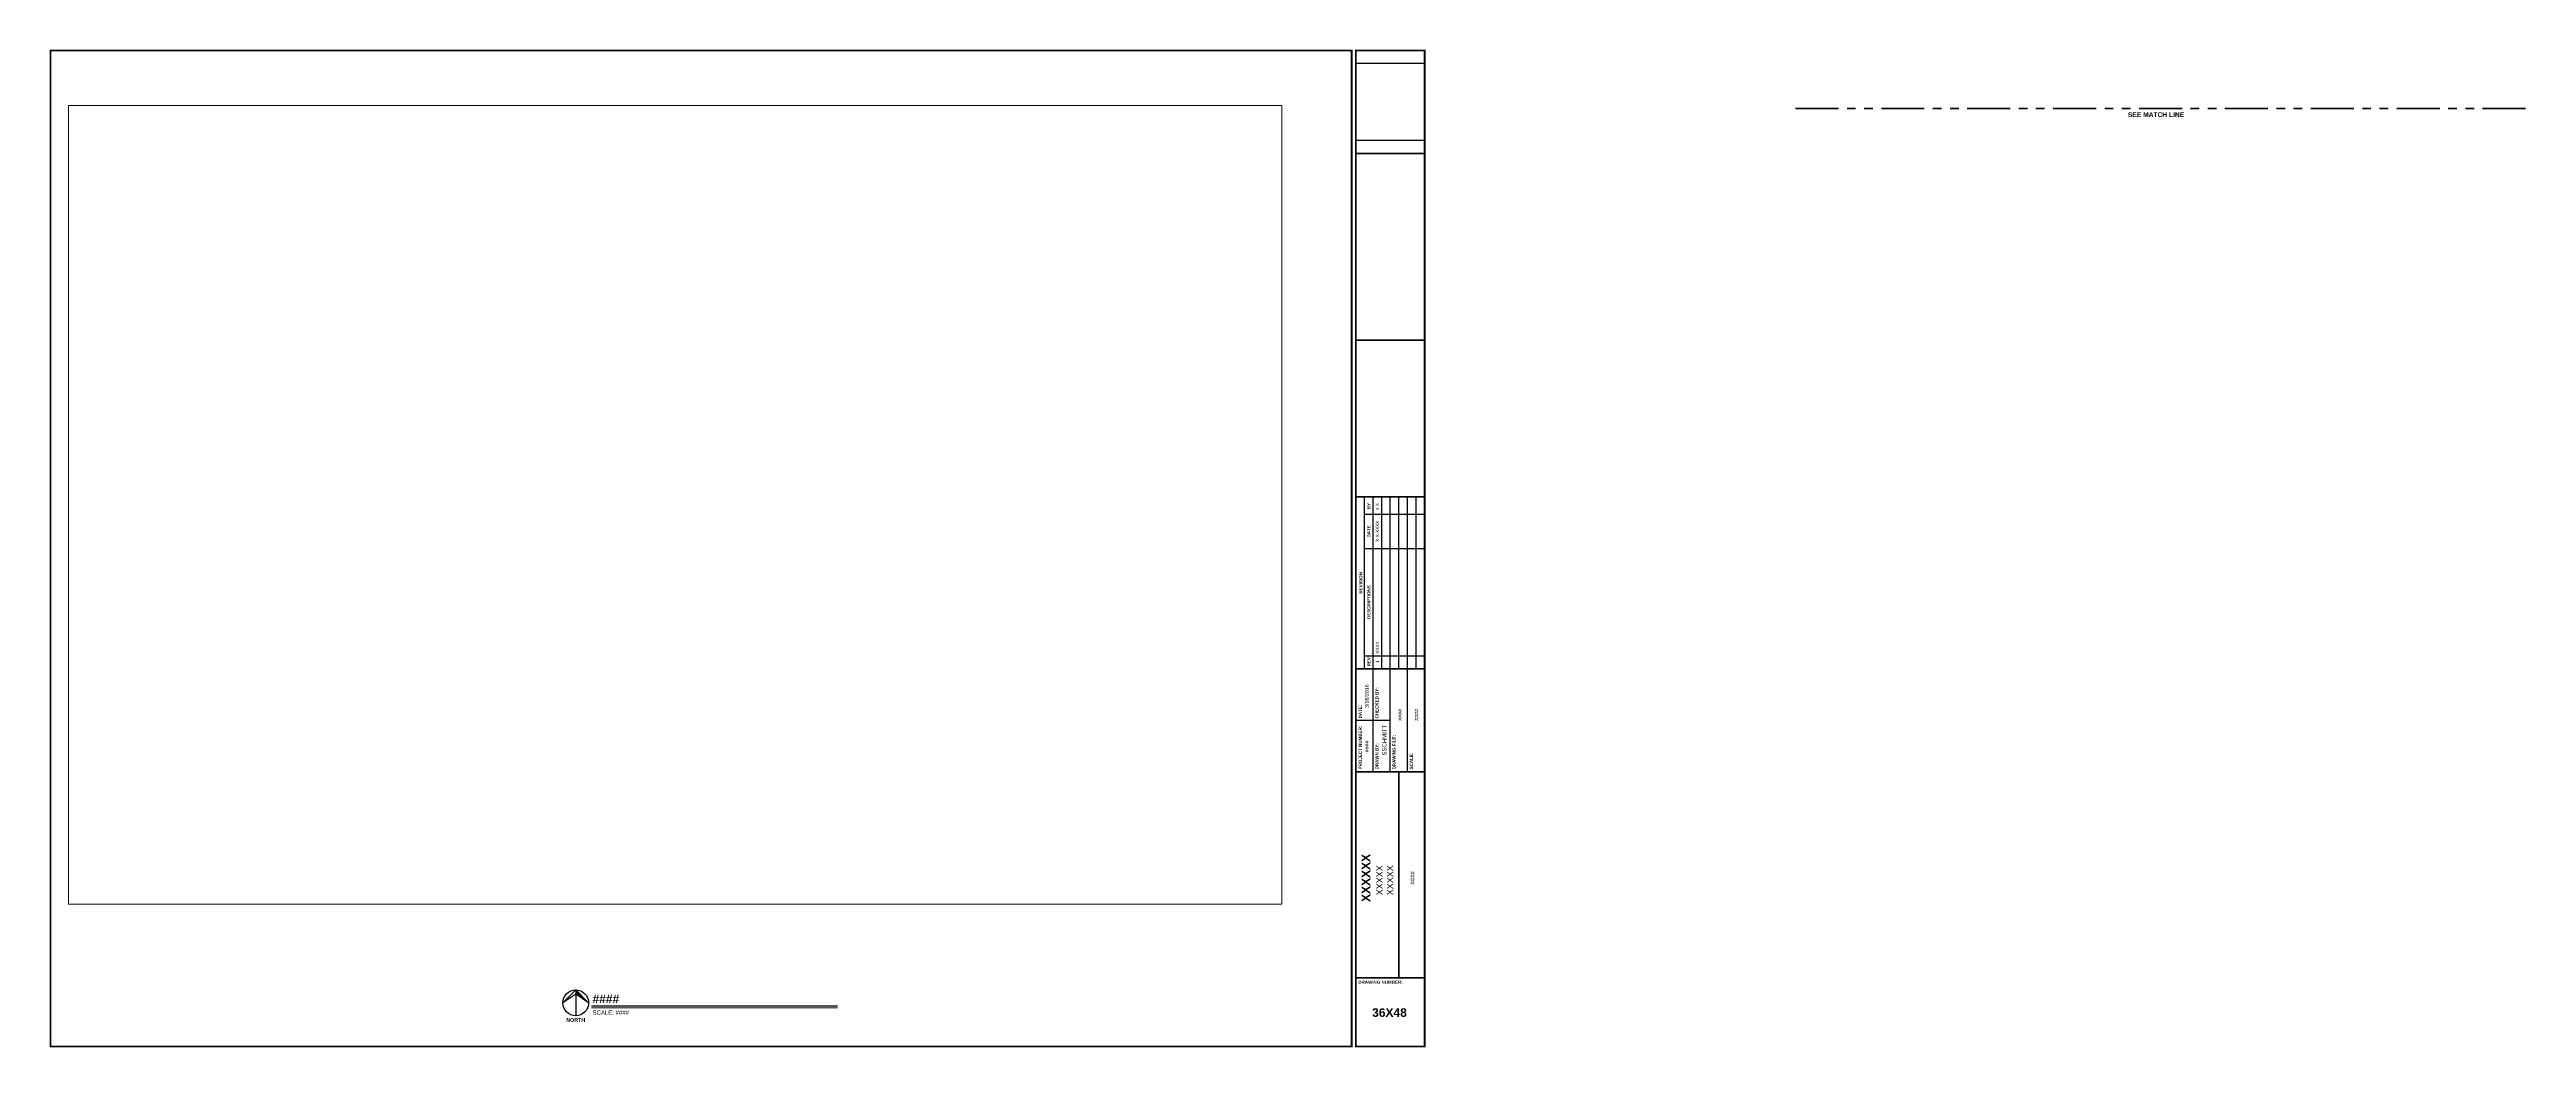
# Paper-space layout '30x42' of a CAD drawing. Header units: inches. Extents: x 1.5 to 73.6, y 0.5 to 29.5.
import ezdxf
from ezdxf.enums import TextEntityAlignment as Align

# ---------------------------------------------------------------- set-up
doc = ezdxf.new("R2010")
doc.units = ezdxf.units.IN
doc.header["$MEASUREMENT"] = 0
doc.linetypes.add('PHANTOM', pattern=[2.5, 1.25, -0.25, 0.25, -0.25, 0.25, -0.25])
for name, color, linetype in [('-x-VPORTS', 250, 'Continuous'), ('Schedule-Note', 7, 'Continuous'), ('X-BORD 30x42$0$Bord-Line', 1, 'Continuous'), ('X-BORD 30x42$0$Bord-Text', 29, 'Continuous'), ('X-BORD 30x42$0$Bord-Text2', 250, 'Continuous')]:
    doc.layers.add(name, color=color, linetype=linetype)
doc.layers.add('CW Match Lines', color=7, linetype='PHANTOM', lineweight=100)
doc.styles.add('1-4 BOLD', font='arialbd.ttf', dxfattribs={"height": 0.25})
doc.styles.add('1-8 REGULAR', font='arial.ttf', dxfattribs={"height": 0.125})
doc.styles.add('10PTB', font='arialbd.ttf', dxfattribs={"height": 0.139})
doc.styles.add('10pti', font='arial.ttf')
doc.styles.add('16PTB', font='arialbd.ttf', dxfattribs={"height": 0.25})
doc.styles.add('8PTB', font='arialbd.ttf', dxfattribs={"height": 0.111})
doc.styles.add('X-BORD 30x42$0$3-32 BOLD', font='arialbd.ttf', dxfattribs={"height": 0.09375})
doc.styles.add('X-BORD 30x42$0$3-32 REGULAR', font='arial.ttf', dxfattribs={"height": 0.09375})
picture_1 = doc.add_image_def('image2.tif', size_in_pixel=(676, 759))

# ---------------------------------------------------------------- blocks, each defined once
blk = doc.blocks.new('werwrwrwr')
at = {"layer": 'X-BORD 30x42$0$Bord-Text', "style": '16PTB'}
blk.add_attdef('LAYOUT', text='', height=0.25, dxfattribs=at).set_placement((1.003, 0.922), align=Align.CENTER)
blk = doc.blocks.new('1231qwqaeq')
at = {"layer": 'X-BORD 30x42$0$Bord-Text', "style": '10pti'}
blk.add_attdef('SHEET_TITLE_001', (-0.319, 3.053), '', height=0.125, rotation=90, dxfattribs=at)
blk = doc.blocks.new('asda')
at = {"layer": 'X-BORD 30x42$0$Bord-Text', "style": '10pti'}
blk.add_attdef('DATE', text='', height=0.111, rotation=90, dxfattribs=at).set_placement((-0.065, 0.74), align=Align.CENTER)
blk = doc.blocks.new('asdasdasdasdq')
at = {"layer": 'X-BORD 30x42$0$Bord-Text', "style": '10pti'}
blk.add_attdef('SUBSET', text='', height=0.111, rotation=90, dxfattribs=at).set_placement((-0.055, 1.495), align=Align.CENTER)
blk = doc.blocks.new('sdasdasdasd')
at = {"layer": 'X-BORD 30x42$0$Bord-Text', "style": '10pti'}
blk.add_attdef('DRAWN', text='', height=0.125, rotation=90, dxfattribs=at).set_placement((-0.036, 0.756), align=Align.CENTER)
blk = doc.blocks.new('North-X')
blk.add_circle((0.375, 0), 0.375)
at = {"style": '8PTB'}
blk.add_text('NORTH', height=0.1112, dxfattribs=at).set_placement((0.375, -0.5), align=Align.MIDDLE)
blk = doc.blocks.new('North Arrow')
blk.add_line((-0.375, 0), (0.375, 0))
for points in [[(0, 0.375), (-0.375, 0), (0, -0.375)], [(0, 0.375), (-0.25, 0), (0, -0.375)]]:
    blk.add_lwpolyline(points)
blk.add_solid([(0, 0.375), (-0.375, 0), (-0.25, 0)])
blk = doc.blocks.new('*U115')
at = {"layer": 'X-BORD 30x42$0$Bord-Text2'}
blk.add_line((-7.161, 0), (0, 0), dxfattribs=at)
at = {"layer": 'X-BORD 30x42$0$Bord-Text2', "lineweight": 0}
blk.add_line((-7.161, -0.062), (0.005, -0.062), dxfattribs=at)
at = {"layer": 'X-BORD 30x42$0$Bord-Text2', "style": '1-8 REGULAR'}
blk.add_text('SCALE:', height=0.125, dxfattribs=at).set_placement((-7.129, -0.261))
at = {"layer": 'X-BORD 30x42$0$Bord-Text2', "style": '1-4 BOLD'}
blk.add_attdef('TITLE3', text='', height=0.25, dxfattribs=at).set_placement((-7.129, 1.078), align=Align.TOP_LEFT)
at = {"layer": 'X-BORD 30x42$0$Bord-Text2'}
for tag, p, height, style in [('TITLE2', (-7.129, 0.453), 0.25, '1-4 BOLD'), ('TITLE1', (-7.129, 0.078), 0.25, '1-4 BOLD'), ('SCALE', (-6.458, -0.261), 0.125, '1-8 REGULAR')]:
    blk.add_attdef(tag, p, '', height=height, dxfattribs=dict(at, style=style))
at = {"layer": 'X-BORD 30x42$0$Bord-Text2', "style": '1-8 REGULAR'}
blk.add_attdef('MEP', text='', height=0.125, dxfattribs=at).set_placement((-0.031, -0.198), align=Align.MIDDLE_RIGHT)

psp = doc.layouts.new('30x42')

# ---------------------------------------------------------------- linework, layer by layer
at = {"layer": 'CW Match Lines'}
psp.add_lwpolyline([(52.293, 27.813), (73.569, 27.813)], dxfattribs=at)
at = {"layer": 'X-BORD 30x42$0$Bord-Line'}
for p, q in [((39.75, 11.5), (39.75, 16.5)), ((39.75, 16), (41.5, 16)), ((40, 8.5), (40, 16.5)), ((40.25, 11.5), (40.25, 16.5)), ((40.5, 8.5), (40.5, 16.5)), ((40.75, 11.5), (40.75, 16.5)), ((41, 8.5), (41, 16.5)), ((41.25, 11.5), (41.25, 16.5)), ((39.75, 15), (41.5, 15)), ((39.75, 11.875), (41.5, 11.875)), ((39.5, 10), (40.5, 10))]:
    psp.add_line(p, q, dxfattribs=at)
at = {"layer": 'X-BORD 30x42$0$Bord-Line', "const_width": 0.05}
for points in [[(1.5, 0.5), (1.5, 29.5), (39.375, 29.5), (39.375, 0.5)], [(39.5, 26.5), (39.5, 29.5), (41.5, 29.5), (41.5, 26.5)], [(39.5, 16.5), (39.5, 26.5), (41.5, 26.5), (41.5, 16.5)], [(39.5, 16.5), (39.5, 21.061), (41.5, 21.061), (41.5, 16.5)], [(39.5, 11.5), (39.5, 16.5), (41.5, 16.5), (41.5, 11.5)], [(39.5, 8.5), (39.5, 11.5), (41.5, 11.5), (41.5, 8.5)], [(39.5, 2.5), (39.5, 8.5), (41.5, 8.5), (41.5, 2.5)], [(40.75, 2.5), (40.75, 8.5), (41.5, 8.5), (41.5, 2.5)], [(39.5, 0.5), (39.5, 2.5), (41.5, 2.5), (41.5, 0.5)]]:
    psp.add_lwpolyline(points, close=True, dxfattribs=at)

# ---------------------------------------------------------------- block references
at = {"layer": 'Schedule-Note'}
ref = psp.add_blockref('asda', (39.936, 9.962), dxfattribs=at)
ref.add_attrib('DATE', '3/18/2016', dxfattribs={"layer": 'X-BORD 30x42$0$Bord-Text2', "height": 0.111, "rotation": 90, "style": '10pti'}).set_placement((39.871, 10.702), align=Align.CENTER)
ref = psp.add_blockref('asdasdasdasdq', (40.898, 8.663), dxfattribs=at)
ref.add_attrib('SUBSET', '####', dxfattribs={"layer": 'X-BORD 30x42$0$Bord-Text2', "height": 0.111, "rotation": 90, "style": '10pti'}).set_placement((40.842, 10.158), align=Align.CENTER)
ref = psp.add_blockref('asdasdasdasdq', (41.374, 8.663), dxfattribs=at)
ref.add_attrib('SUBSET', '####', dxfattribs={"layer": 'X-BORD 30x42$0$Bord-Text2', "height": 0.111, "rotation": 90, "style": '10pti'}).set_placement((41.319, 10.158), align=Align.CENTER)
ref = psp.add_blockref('asda', (39.936, 8.497), dxfattribs=at)
ref.add_attrib('DATE', '####', dxfattribs={"layer": 'X-BORD 30x42$0$Bord-Text2', "height": 0.111, "rotation": 90, "style": '10pti'}).set_placement((39.871, 9.237), align=Align.CENTER)
ref = psp.add_blockref('sdasdasdasd', (40.425, 8.663), dxfattribs=at)
ref.add_attrib('DRAWN', 'SSCHMITT', dxfattribs={"layer": 'X-BORD 30x42$0$Bord-Text2', "height": 0.125, "rotation": 90, "style": '10pti'}).set_placement((40.389, 9.419), align=Align.CENTER)
ref = psp.add_blockref('1231qwqaeq', (41.524, 2.163), dxfattribs=at)
ref.add_attrib('SHEET_TITLE_001', '####', (41.205, 5.216), dxfattribs={"layer": 'X-BORD 30x42$0$Bord-Text2', "height": 0.125, "rotation": 90, "style": '10pti'})
ref = psp.add_blockref('werwrwrwr', (39.472, 0.444), dxfattribs=at)
ref.add_attrib('LAYOUT', '36X48', dxfattribs={"layer": 'X-BORD 30x42$0$Bord-Text2', "height": 0.25, "style": '16PTB'}).set_placement((40.476, 1.366), align=Align.CENTER)
at = {"layer": 'X-BORD 30x42$0$Bord-Text'}
psp.add_blockref('North-X', (16.415, 1.775), dxfattribs=at)
at = {"layer": 'X-BORD 30x42$0$Bord-Text', "rotation": 270}
psp.add_blockref('North Arrow', (16.79, 1.775), dxfattribs=at)
at = {"layer": 'X-BORD 30x42$0$Bord-Text'}
ref = psp.add_blockref('*U115', (24.409, 1.689), dxfattribs=at)
ref.add_attrib('TITLE1', '####', (17.28, 1.767), dxfattribs={"layer": 'X-BORD 30x42$0$Bord-Text2', "height": 0.25, "style": '1-4 BOLD'})
ref.add_attrib('SCALE', '####', (17.951, 1.428), dxfattribs={"layer": 'X-BORD 30x42$0$Bord-Text2', "height": 0.125, "style": '1-8 REGULAR'})

# ---------------------------------------------------------------- texts
at = {"layer": 'CW Match Lines', "style": '10PTB'}
psp.add_text('SEE MATCH LINE', height=0.139, dxfattribs=at).set_placement((62.788, 27.699), align=Align.TOP_CENTER)
at = {"layer": 'Schedule-Note', "style": 'X-BORD 30x42$0$3-32 REGULAR'}
for s, p in [('X.X.', (40.125, 16.234)), ('X-X-XXXX', (40.125, 15.5)), ('1', (40.125, 11.703))]:
    psp.add_text(s, height=0.0938, rotation=90, dxfattribs=at).set_placement(p, align=Align.MIDDLE_CENTER)
psp.add_text('XXXX', height=0.0938, rotation=90, dxfattribs=at).set_placement((40.125, 11.938), align=Align.MIDDLE_LEFT)
at = {"layer": 'Schedule-Note', "style": 'X-BORD 30x42$0$3-32 BOLD'}
for s, height, p in [('DRAWING FILE:', 0.09375, (40.563, 8.568)), ('SCALE:', 0.0938, (41.063, 8.568))]:
    psp.add_text(s, height=height, rotation=90, dxfattribs=at).set_placement(p, align=Align.TOP_LEFT)
at = {"layer": 'Schedule-Note'}
for s, height, style, p in [('XXXXXX', 0.25, '16PTB', (39.915, 5.409)), ('XXXXX', 0.1875, '10pti', (40.281, 5.343)), ('XXXXX', 0.1875, '10pti', (40.589, 5.343))]:
    psp.add_text(s, height=height, rotation=90, dxfattribs=dict(at, style=style)).set_placement(p, align=Align.CENTER)
at = {"layer": 'X-BORD 30x42$0$Bord-Line', "style": 'X-BORD 30x42$0$3-32 BOLD'}
for s, height, p in [('BY', 0.0938, (39.875, 16.234)), ('DATE', 0.0938, (39.875, 15.5)), ('REVISION', 0.0938, (39.641, 14)), ('DESCRIPTIONS', 0.09375, (39.875, 13.438)), ('REV', 0.0938, (39.875, 11.703))]:
    psp.add_text(s, height=height, rotation=90, dxfattribs=at).set_placement(p, align=Align.MIDDLE_CENTER)
for s, height, p in [('CHECKED BY:', 0.09375, (40.063, 10.053)), ('DATE:', 0.0938, (39.578, 10.053)), ('PROJECT NUMBER:', 0.09375, (39.578, 8.568)), ('DRAWN BY:', 0.0938, (40.063, 8.568))]:
    psp.add_text(s, height=height, rotation=90, dxfattribs=at).set_placement(p, align=Align.TOP_LEFT)
psp.add_text('DRAWING NUMBER:', height=0.09375, dxfattribs=at).set_placement((39.568, 2.422), align=Align.TOP_LEFT)

# ---------------------------------------------------------------- pictures from other files: only their frames are drawn
at = {"layer": 'X-BORD 30x42$0$Bord-Line'}
image = psp.add_image(picture_1, insert=(39.5, 26.878), size_in_units=(2, 2.246), dxfattribs=at)
image.dxf.flags = 7

# ---------------------------------------------------------------- viewports
at = {"layer": '-x-VPORTS'}
psp.add_viewport(center=(19.687, 16.267), size=(35.317, 23.24905), view_center_point=(2926.916, 1306.492), view_height=2231.90859, dxfattribs=at)

doc.saveas('drawing.dxf')
